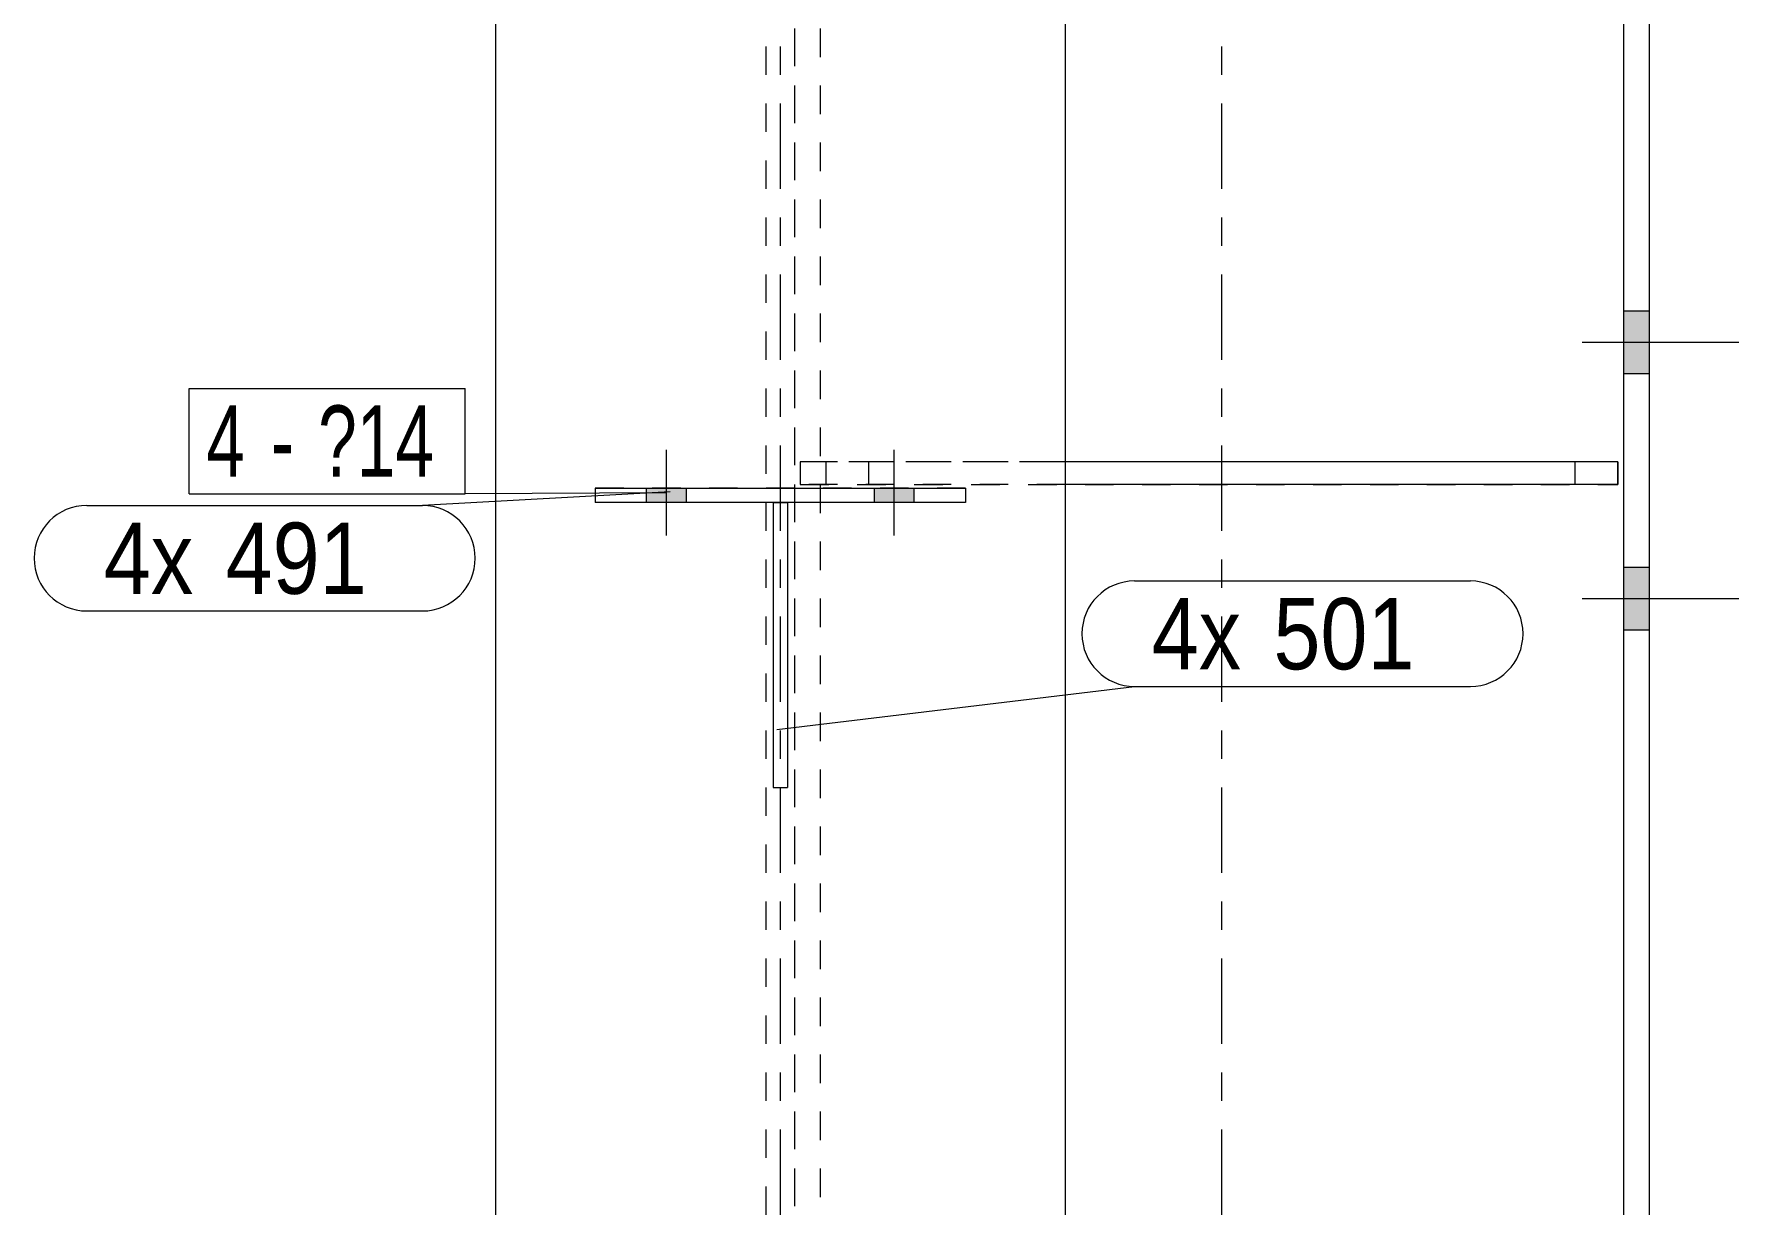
# Model space of a CAD drawing. Header units: millimetres. Extents: x 2 to 579, y 1 to 825.
# Drawn here: x 48.5 to 108.3, y 154.6 to 196 of the extents above; entities that cross this region are included whole.
import ezdxf

# ---------------------------------------------------------------- set-up
doc = ezdxf.new("R2010")
doc.units = ezdxf.units.MM
for name, pattern in [('XKITLINE00', [0]), ('XKITLINE01', [4, 1, -1, 1, -1]), ('XKITLINE03', [6, 3, -1, 1, -1])]:
    doc.linetypes.add(name, pattern=pattern)
for name, color, linetype, lineweight in [('Bolt', 3, 'Continuous', 0), ('BoltMark', 7, 'Continuous', 0), ('Part', 2, 'Continuous', 0), ('PartMark', 7, 'Continuous', 0)]:
    doc.layers.add(name, color=color, linetype=linetype, lineweight=lineweight)
doc.styles.add('ARIAL', font='ARIAL.TTF')
doc.styles.add('ARIAL_NARROW', font='ARIALN.TTF')

# ---------------------------------------------------------------- blocks, each defined once
blk = doc.blocks.new('*A64')
at = {"layer": 'Bolt'}
for points in [[(71.399, 180.115), (71.399, 179.615), (69.999, 179.615), (69.999, 180.115)], [(71.399, 180.115), (71.399, 179.615), (69.999, 179.615), (69.999, 180.115)], [(79.399, 180.115), (79.399, 179.615), (77.999, 179.615), (77.999, 180.115)], [(79.399, 180.115), (79.399, 179.615), (77.999, 179.615), (77.999, 180.115)]]:
    blk.add_hatch(color=3, dxfattribs=at).paths.add_polyline_path(points, flags=17)
at = {"layer": 'Bolt', "color": 3, "linetype": 'XKITLINE00', "lineweight": 0}
for p, q in [((70.699, 178.455), (70.699, 181.455)), ((70.699, 178.455), (70.699, 181.455)), ((78.699, 178.455), (78.699, 181.455)), ((78.699, 178.455), (78.699, 181.455)), ((69.999, 179.615), (69.999, 180.115)), ((69.999, 179.615), (69.999, 180.115)), ((71.399, 179.615), (71.399, 180.115)), ((71.399, 179.615), (71.399, 180.115)), ((77.999, 179.615), (77.999, 180.115)), ((77.999, 179.615), (77.999, 180.115)), ((79.399, 179.615), (79.399, 180.115)), ((79.399, 179.615), (79.399, 180.115))]:
    blk.add_line(p, q, dxfattribs=at)
blk = doc.blocks.new('*A66')
at = {"layer": 'Bolt'}
for points in [[(105.199, 213.139), (104.299, 213.139), (104.299, 215.339), (105.199, 215.339)], [(105.199, 213.139), (104.299, 213.139), (104.299, 215.339), (105.199, 215.339)], [(105.199, 204.139), (104.299, 204.139), (104.299, 206.339), (105.199, 206.339)], [(105.199, 204.139), (104.299, 204.139), (104.299, 206.339), (105.199, 206.339)], [(105.199, 184.139), (104.299, 184.139), (104.299, 186.339), (105.199, 186.339)], [(105.199, 184.139), (104.299, 184.139), (104.299, 186.339), (105.199, 186.339)], [(105.199, 175.139), (104.299, 175.139), (104.299, 177.339), (105.199, 177.339)], [(105.199, 175.139), (104.299, 175.139), (104.299, 177.339), (105.199, 177.339)]]:
    blk.add_hatch(color=3, dxfattribs=at).paths.add_polyline_path(points, flags=17)
at = {"layer": 'Bolt', "color": 3, "linetype": 'XKITLINE00', "lineweight": 0}
for p, q in [((104.299, 215.339), (105.199, 215.339)), ((104.299, 215.339), (105.199, 215.339)), ((102.849, 214.239), (108.349, 214.239)), ((102.849, 214.239), (108.349, 214.239)), ((104.299, 213.139), (105.199, 213.139)), ((104.299, 213.139), (105.199, 213.139)), ((104.299, 206.339), (105.199, 206.339)), ((104.299, 206.339), (105.199, 206.339)), ((102.849, 205.239), (108.349, 205.239)), ((102.849, 205.239), (108.349, 205.239)), ((104.299, 204.139), (105.199, 204.139)), ((104.299, 204.139), (105.199, 204.139)), ((104.299, 186.339), (105.199, 186.339)), ((104.299, 186.339), (105.199, 186.339)), ((102.849, 185.239), (108.349, 185.239)), ((102.849, 185.239), (108.349, 185.239)), ((104.299, 184.139), (105.199, 184.139)), ((104.299, 184.139), (105.199, 184.139)), ((104.299, 177.339), (105.199, 177.339)), ((104.299, 177.339), (105.199, 177.339)), ((102.849, 176.239), (108.349, 176.239)), ((102.849, 176.239), (108.349, 176.239)), ((104.299, 175.139), (105.199, 175.139)), ((104.299, 175.139), (105.199, 175.139))]:
    blk.add_line(p, q, dxfattribs=at)
blk = doc.blocks.new('*A67')
at = {"layer": 'Part', "color": 2, "linetype": 'XKITLINE00', "lineweight": 0}
for p, q in [((64.699, 677.038), (64.699, 154.615)), ((84.699, 677.038), (84.699, 154.615))]:
    blk.add_line(p, q, dxfattribs=at)
at = {"layer": 'Part', "color": 7, "linetype": 'XKITLINE01', "lineweight": 0}
for p, q in [((74.199, 154.615), (74.199, 675.92)), ((75.199, 675.92), (75.199, 154.615))]:
    blk.add_line(p, q, dxfattribs=at)
at = {"layer": 'Part', "color": 7, "linetype": 'XKITLINE03', "lineweight": 0}
blk.add_line((74.699, 154.615), (74.699, 669.564), dxfattribs=at)
blk = doc.blocks.new('*A87')
at = {"layer": 'Part', "color": 2, "linetype": 'XKITLINE00', "lineweight": 0}
for p, q in [((68.199, 180.115), (68.199, 180.115)), ((68.199, 180.115), (81.199, 180.115)), ((68.199, 180.115), (68.199, 179.615)), ((81.199, 179.615), (68.199, 179.615)), ((81.199, 180.115), (81.199, 180.115)), ((81.199, 180.115), (81.199, 179.615))]:
    blk.add_line(p, q, dxfattribs=at)
at = {"layer": 'Part', "color": 7, "linetype": 'XKITLINE01', "lineweight": 0}
for p, q in [((81.199, 180.115), (68.199, 180.115)), ((81.199, 179.615), (68.199, 179.615))]:
    blk.add_line(p, q, dxfattribs=at)
blk = doc.blocks.new('*A88')
at = {"layer": 'Part', "color": 2, "linetype": 'XKITLINE00', "lineweight": 0}
for p, q in [((74.449, 179.615), (74.449, 169.615)), ((74.949, 179.615), (74.949, 169.615)), ((74.449, 169.615), (74.949, 169.615))]:
    blk.add_line(p, q, dxfattribs=at)
at = {"layer": 'Part', "color": 7, "linetype": 'XKITLINE01', "lineweight": 0}
blk.add_line((74.449, 179.615), (74.949, 179.615), dxfattribs=at)
blk.add_line((74.449, 179.615), (74.949, 179.615), dxfattribs=at)
blk = doc.blocks.new('*A90')
at = {"layer": 'Part', "color": 7, "linetype": 'XKITLINE03', "lineweight": 0}
blk.add_line((90.199, 154.615), (90.199, 228.239), dxfattribs=at)
at = {"layer": 'Part', "color": 7, "linetype": 'XKITLINE01', "lineweight": 0}
for p, q in [((75.199, 218.239), (75.199, 154.615)), ((76.099, 218.239), (76.099, 154.615))]:
    blk.add_line(p, q, dxfattribs=at)
at = {"layer": 'Part', "color": 2, "linetype": 'XKITLINE00', "lineweight": 0}
for p, q in [((104.299, 218.239), (104.299, 154.615)), ((105.199, 218.239), (105.199, 154.615))]:
    blk.add_line(p, q, dxfattribs=at)
blk = doc.blocks.new('*A93')
at = {"layer": 'Part', "color": 7, "linetype": 'XKITLINE01', "lineweight": 0}
for p, q in [((104.099, 181.039), (75.399, 181.039)), ((75.399, 181.039), (75.399, 180.239)), ((76.299, 181.039), (76.299, 180.239)), ((77.799, 180.239), (77.799, 181.039)), ((84.699, 181.039), (84.699, 180.239)), ((102.599, 180.239), (102.599, 181.039)), ((104.099, 180.239), (104.099, 181.039)), ((75.399, 180.239), (104.099, 180.239))]:
    blk.add_line(p, q, dxfattribs=at)
blk = doc.blocks.new('*A94')
at = {"layer": 'Part', "color": 7, "linetype": 'XKITLINE01', "lineweight": 0}
for p, q in [((84.699, 181.039), (75.399, 181.039)), ((75.399, 181.039), (75.399, 180.239)), ((76.299, 181.039), (76.299, 180.239)), ((77.799, 180.239), (77.799, 181.039)), ((84.699, 181.039), (84.699, 180.239)), ((102.599, 180.239), (102.599, 181.039)), ((84.699, 180.239), (75.399, 180.239))]:
    blk.add_line(p, q, dxfattribs=at)
at = {"layer": 'Part', "color": 2, "linetype": 'XKITLINE00', "lineweight": 0}
for p, q in [((104.099, 181.039), (84.699, 181.039)), ((104.099, 181.039), (104.099, 180.239)), ((104.099, 180.239), (84.699, 180.239))]:
    blk.add_line(p, q, dxfattribs=at)
blk = doc.blocks.new('*A224')
at = {"layer": 'PartMark', "color": 7, "linetype": 'XKITLINE00', "lineweight": 0}
for p, q in [((70.828, 179.986), (62.134, 179.507)), ((50.35, 179.507), (62.134, 179.507)), ((50.35, 175.807), (62.134, 175.807))]:
    blk.add_line(p, q, dxfattribs=at)
for centre, start, end in [((50.35, 177.657), 90, 270), ((62.134, 177.657), 270, 90)]:
    blk.add_arc(centre, 1.85, start, end, dxfattribs=at)
at = {"layer": 'PartMark', "color": 3, "style": 'ARIAL', "width": 0.85}
for s, p in [('4x', (50.95, 176.407)), ('491', (55.222, 176.407))]:
    blk.add_text(s, height=2.5, dxfattribs=at).set_placement(p)
blk = doc.blocks.new('*A225')
at = {"layer": 'PartMark', "color": 7, "linetype": 'XKITLINE00', "lineweight": 0}
for p, q in [((87.136, 176.859), (98.921, 176.859)), ((74.578, 171.645), (87.136, 173.159)), ((87.136, 173.159), (98.921, 173.159))]:
    blk.add_line(p, q, dxfattribs=at)
for centre, start, end in [((87.136, 175.009), 90, 270), ((98.921, 175.009), 270, 90)]:
    blk.add_arc(centre, 1.85, start, end, dxfattribs=at)
at = {"layer": 'PartMark', "color": 3, "style": 'ARIAL', "width": 0.85}
for s, p in [('4x', (87.736, 173.759)), ('501', (92.008, 173.759))]:
    blk.add_text(s, height=2.5, dxfattribs=at).set_placement(p)
blk = doc.blocks.new('*A239')
at = {"layer": 'BoltMark', "color": 7, "linetype": 'XKITLINE00', "lineweight": 0}
for p, q in [((53.945, 183.617), (63.633, 183.617)), ((53.945, 179.917), (53.945, 183.617)), ((63.633, 179.917), (63.633, 183.617)), ((53.945, 179.917), (63.633, 179.917)), ((70.699, 179.955), (63.633, 179.917))]:
    blk.add_line(p, q, dxfattribs=at)
at = {"layer": 'BoltMark', "color": 3, "style": 'ARIAL_NARROW', "width": 0.85}
for s, p in [('4', (54.545, 180.517)), ('?14', (58.474, 180.517)), ('-', (56.814, 180.517))]:
    blk.add_text(s, height=2.5, dxfattribs=at).set_placement(p)

msp = doc.modelspace()

# ---------------------------------------------------------------- block references
at = {"lineweight": 0}
for name in ['*A90', '*A66', '*A239', '*A64', '*A93', '*A94', '*A224', '*A87', '*A88', '*A225']:
    msp.add_blockref(name, (0, 0), dxfattribs=at)
at = {"layer": 'Part', "lineweight": 0}
msp.add_blockref('*A67', (0, 0), dxfattribs=at)

doc.saveas('drawing.dxf')
